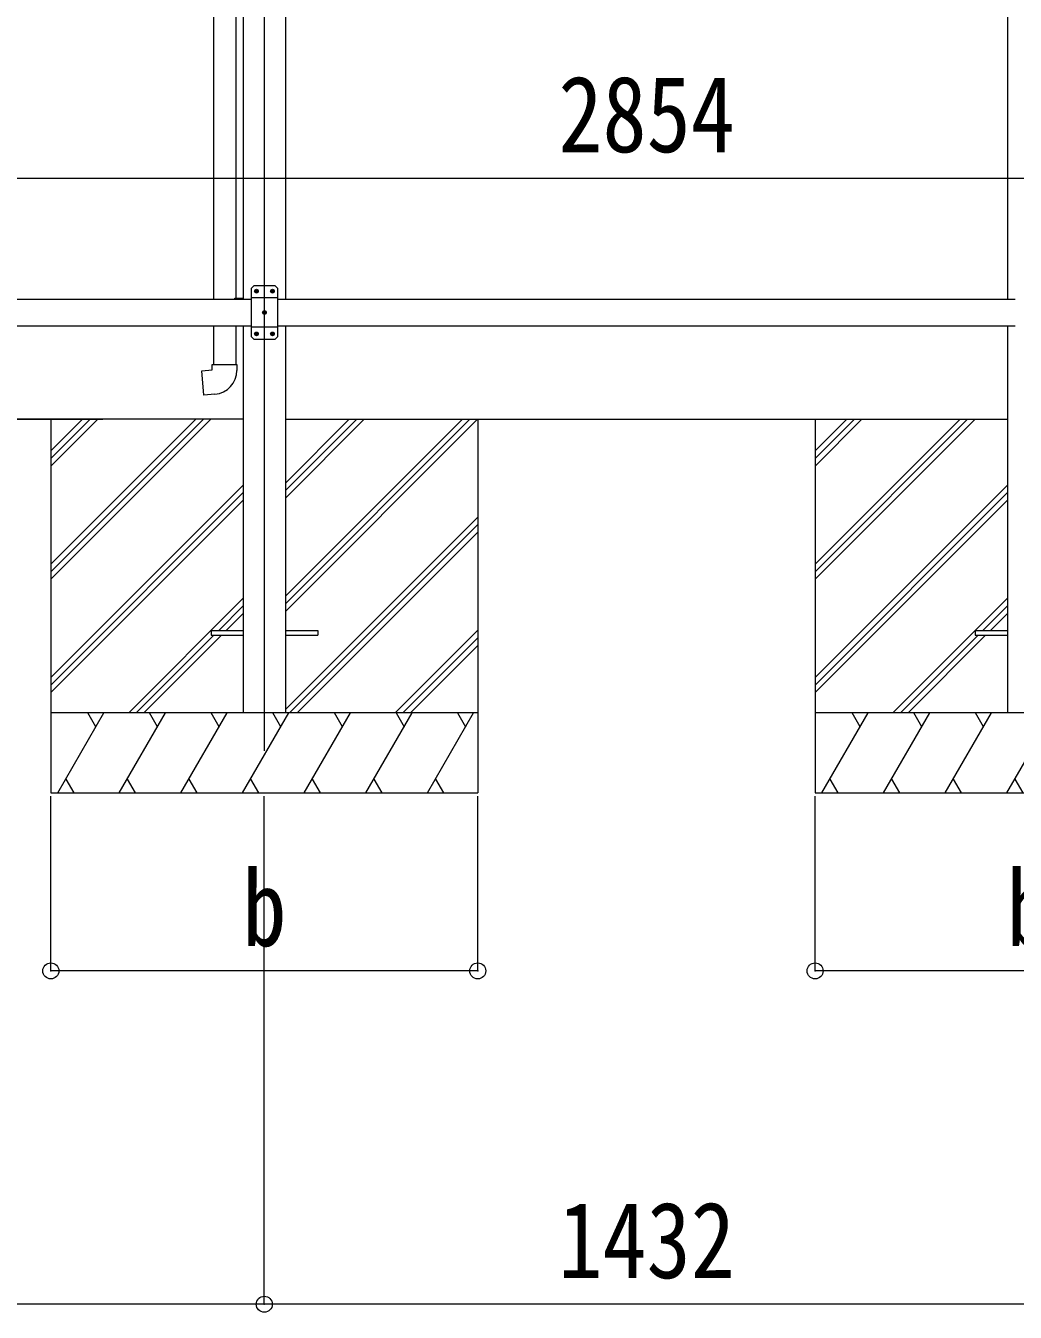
# Model space of a CAD drawing. Units: millimetres at full size, sheet at 1:30. Extents: x -8385 to 8479, y -5853 to 5787.
# Drawn here: x 3924 to 5779, y -3390 to -980 of the extents above; entities that cross this region are included whole.
import ezdxf
from ezdxf.enums import TextEntityAlignment as Align

# ---------------------------------------------------------------- set-up
doc = ezdxf.new("R2010")
doc.units = ezdxf.units.MM
doc.header["$LTSCALE"] = 30
doc.header["$PDMODE"] = 32
doc.header["$PDSIZE"] = 30
for name, color, linetype, lineweight in [('0-0_0', 7, 'Continuous', 9), ('0-1_本体', 4, 'Continuous', 9), ('0-2_部品', 7, 'Continuous', 9), ('0-4_TABLE1', 3, 'Continuous', 9), ('0-5_DIM1', 3, 'Continuous', 9), ('0-8_PARTS2', 2, 'Continuous', 9), ('0-A_寸法', 6, 'Continuous', 9)]:
    doc.layers.add(name, color=color, linetype=linetype, lineweight=lineweight)
doc.styles.add('ＭＳ ゴシック', font='')
doc.styles.get('ＭＳ ゴシック').set_extended_font_data('MS Gothic')

msp = doc.modelspace()

# ---------------------------------------------------------------- linework, layer by layer
at = {"layer": '0-0_0'}
for p, q in [((3158.01, -1717.54), (4069.09, -1717.54)), ((4152.8, -1717.54), (3241.73, -1717.54)), ((4331.91, -1717.53), (3778.83, -1717.53)), ((3971.51, -1717.53), (3971.51, -2417.53)), ((3971.51, -1989.03), (4243.01, -1717.53)), ((3971.51, -2003.17), (4257.16, -1717.53)), ((3971.51, -2017.32), (4271.3, -1717.53)), ((3971.51, -1776.9), (4030.88, -1717.53)), ((3971.51, -1791.04), (4045.02, -1717.53)), ((3971.51, -1805.19), (4059.17, -1717.53)), ((4410.91, -1717.53), (5763.91, -1717.53)), ((4410.91, -2077.4), (4770.77, -1717.53)), ((4410.91, -2049.11), (4742.49, -1717.53)), ((4410.91, -2063.25), (4756.63, -1717.53)), ((4410.91, -1865.27), (4558.64, -1717.53)), ((4410.91, -1851.12), (4544.5, -1717.53)), ((4410.91, -1836.98), (4530.36, -1717.53)), ((4771.51, -1717.53), (4771.51, -2417.53)), ((5403.51, -1717.53), (5403.51, -2417.53)), ((5403.51, -1989.03), (5675.01, -1717.53)), ((5403.51, -2003.17), (5689.16, -1717.53)), ((5403.51, -2017.32), (5703.3, -1717.53)), ((5403.51, -1776.9), (5462.88, -1717.53)), ((5403.51, -1791.04), (5477.02, -1717.53)), ((5403.51, -1805.19), (5491.17, -1717.53)), ((3971.51, -2201.16), (4331.91, -1840.77)), ((3971.51, -2215.31), (4331.91, -1854.91)), ((5403.51, -2201.16), (5763.91, -1840.77)), ((5403.51, -2215.31), (5763.91, -1854.91)), ((3971.51, -2229.45), (4331.91, -1869.05)), ((5403.51, -2229.45), (5763.91, -1869.05)), ((4410.91, -2261.24), (4771.51, -1900.64)), ((4418.76, -2267.53), (4771.51, -1914.78)), ((4432.9, -2267.53), (4771.51, -1928.93)), ((4117.28, -2267.53), (4331.91, -2052.9)), ((4285.92, -2113.03), (4331.91, -2067.04)), ((5549.28, -2267.53), (5763.91, -2052.9)), ((5717.92, -2113.03), (5763.91, -2067.04)), ((4300.06, -2113.03), (4331.91, -2081.19)), ((5732.06, -2113.03), (5763.91, -2081.19)), ((4616.75, -2267.53), (4771.51, -2112.77)), ((4131.42, -2267.53), (4276.92, -2122.03)), ((4145.56, -2267.53), (4291.06, -2122.03)), ((4630.89, -2267.53), (4771.51, -2126.92)), ((4645.04, -2267.53), (4771.51, -2141.06)), ((5563.42, -2267.53), (5708.92, -2122.03)), ((5577.56, -2267.53), (5723.06, -2122.03)), ((4771.51, -2267.53), (3971.51, -2267.53)), ((3984.22, -2417.53), (4070.82, -2267.53)), ((4055.82, -2293.51), (4040.81, -2267.53)), ((4099.69, -2417.53), (4186.29, -2267.53)), ((4171.29, -2293.51), (4156.28, -2267.53)), ((4215.16, -2417.53), (4301.76, -2267.53)), ((4286.76, -2293.51), (4271.76, -2267.53)), ((4330.63, -2417.53), (4417.23, -2267.53)), ((4402.23, -2293.51), (4387.23, -2267.53)), ((4446.1, -2417.53), (4532.7, -2267.53)), ((4517.7, -2293.51), (4502.7, -2267.53)), ((4561.57, -2417.53), (4648.17, -2267.53)), ((4618.17, -2267.53), (4633.17, -2293.51)), ((4677.04, -2417.53), (4763.64, -2267.53)), ((4733.64, -2267.53), (4748.64, -2293.51)), ((6203.51, -2267.53), (5403.51, -2267.53)), ((5416.22, -2417.53), (5502.82, -2267.53)), ((5487.82, -2293.51), (5472.81, -2267.53)), ((5531.69, -2417.53), (5618.29, -2267.53)), ((5603.29, -2293.51), (5588.28, -2267.53)), ((5647.16, -2417.53), (5733.76, -2267.53)), ((5718.76, -2293.51), (5703.76, -2267.53)), ((5762.63, -2417.53), (5849.23, -2267.53)), ((3999.21, -2391.55), (4014.21, -2417.53)), ((4114.68, -2391.55), (4129.68, -2417.53)), ((4230.15, -2391.55), (4245.15, -2417.53)), ((4345.62, -2391.55), (4360.62, -2417.53)), ((4461.09, -2391.55), (4476.09, -2417.53)), ((4576.56, -2391.55), (4591.56, -2417.53)), ((4692.03, -2391.55), (4707.03, -2417.53)), ((5431.21, -2391.55), (5446.21, -2417.53)), ((5546.68, -2391.55), (5561.68, -2417.53)), ((5662.15, -2391.55), (5677.15, -2417.53)), ((5777.62, -2391.55), (5792.62, -2417.53)), ((3971.51, -2417.53), (4771.51, -2417.53)), ((5403.51, -2417.53), (6203.51, -2417.53))]:
    msp.add_line(p, q, dxfattribs=at)
at = {"layer": '0-1_本体'}
for p, q in [((4332.01, 194.93), (4332.01, -1492.53)), ((4411.01, 194.93), (4411.01, -1492.53)), ((5763.91, 194.93), (5763.91, -1492.53)), ((4332.01, -1542.53), (4332.01, -2267.53)), ((4411.01, -1542.53), (4411.01, -2267.53)), ((5763.91, -1542.53), (5763.91, -2267.53))]:
    msp.add_line(p, q, dxfattribs=at)
at = {"layer": '0-2_部品'}
for p, q in [((4276.01, -866.77), (4276.01, -1492.53)), ((4318.01, -869.33), (4317.98, -1490.38)), ((4316.01, -1490.43), (4332.01, -1489.96)), ((4316.01, -1492.43), (4316.01, -1490.43)), ((4316.01, -1492.43), (4318.01, -1492.43)), ((4318.01, -1492.53), (4318.01, -1492.43)), ((4276.01, -1542.53), (4276.01, -1614.93)), ((4318.01, -1542.53), (4318.01, -1614.93)), ((4274.01, -1614.93), (4320.01, -1614.93)), ((4274.01, -1624.93), (4274.01, -1614.93)), ((4320.01, -1614.93), (4320.01, -1625.85))]:
    msp.add_line(p, q, dxfattribs=at)
at = {"layer": '0-2_部品', "color": 4}
for p, q in [((4271.61, -2113.03), (4271.61, -2122.03)), ((4271.61, -2113.03), (4332.01, -2113.03)), ((4411.01, -2113.03), (4471.61, -2113.03)), ((4471.61, -2113.03), (4471.61, -2122.03)), ((5703.51, -2113.03), (5703.51, -2122.03)), ((5703.51, -2113.03), (5763.91, -2113.03)), ((4271.61, -2122.03), (4332.01, -2122.03)), ((4411.01, -2122.03), (4471.61, -2122.03)), ((5703.51, -2122.03), (5763.91, -2122.03))]:
    msp.add_line(p, q, dxfattribs=at)
at = {"layer": '0-2_部品'}
msp.add_lwpolyline([(4278.93, -1670.68), (4258.1, -1672.5), (4254.09, -1626.68), (4274.01, -1624.93)], dxfattribs=at)
msp.add_arc((4275.01, -1625.85), 45, 275, 0, dxfattribs=at)
at = {"layer": '0-4_TABLE1'}
for p, q in [((3670.51, -1492.53), (4346.61, -1492.53)), ((4396.61, -1492.53), (5778.51, -1492.53)), ((3670.51, -1542.53), (4346.61, -1542.53)), ((4396.61, -1542.53), (5778.51, -1542.53))]:
    msp.add_line(p, q, dxfattribs=at)
at = {"layer": '0-5_DIM1'}
for p, q in [((4351.61, -1467.53), (4346.61, -1472.53)), ((4391.61, -1467.53), (4351.61, -1467.53)), ((4391.61, -1467.53), (4396.61, -1472.53)), ((4346.61, -1472.53), (4346.61, -1562.53)), ((4396.61, -1490.23), (4346.61, -1490.23)), ((4355.35, -1477.11), (4354.51, -1477.11)), ((4357.87, -1477.95), (4358.71, -1477.95)), ((4385.35, -1477.11), (4384.51, -1477.11)), ((4387.87, -1477.95), (4388.71, -1477.95)), ((4396.61, -1562.53), (4396.61, -1472.53)), ((4491.41, -1492.53), (4491.41, -1492.43)), ((4370.35, -1517.11), (4369.51, -1517.11)), ((4372.87, -1517.95), (4373.71, -1517.95)), ((4396.61, -1544.83), (4346.61, -1544.83)), ((4351.61, -1567.53), (4346.61, -1562.53)), ((4355.35, -1557.11), (4354.51, -1557.11)), ((4357.87, -1557.95), (4358.71, -1557.95)), ((4385.35, -1557.11), (4384.51, -1557.11)), ((4387.87, -1557.95), (4388.71, -1557.95)), ((4391.61, -1567.53), (4396.61, -1562.53)), ((4351.61, -1567.53), (4391.61, -1567.53))]:
    msp.add_line(p, q, dxfattribs=at)
for points in [[(4354.51, -1477.11), (4354.51, -1477.95), (4355.35, -1477.95)], [(4357.03, -1476.27), (4357.03, -1475.43), (4356.19, -1475.43), (4356.19, -1476.27)], [(4356.19, -1478.79), (4356.19, -1479.63), (4357.03, -1479.63), (4357.03, -1478.79)], [(4358.71, -1477.95), (4358.71, -1477.11), (4357.87, -1477.11)], [(4384.51, -1477.11), (4384.51, -1477.95), (4385.35, -1477.95)], [(4387.03, -1476.27), (4387.03, -1475.43), (4386.19, -1475.43), (4386.19, -1476.27)], [(4386.19, -1478.79), (4386.19, -1479.63), (4387.03, -1479.63), (4387.03, -1478.79)], [(4388.71, -1477.95), (4388.71, -1477.11), (4387.87, -1477.11)], [(4369.51, -1517.11), (4369.51, -1517.95), (4370.35, -1517.95)], [(4372.03, -1516.27), (4372.03, -1515.43), (4371.19, -1515.43), (4371.19, -1516.27)], [(4373.71, -1517.95), (4373.71, -1517.11), (4372.87, -1517.11)], [(4371.19, -1518.79), (4371.19, -1519.63), (4372.03, -1519.63), (4372.03, -1518.79)], [(4354.51, -1557.11), (4354.51, -1557.95), (4355.35, -1557.95)], [(4357.03, -1556.27), (4357.03, -1555.43), (4356.19, -1555.43), (4356.19, -1556.27)], [(4356.19, -1558.79), (4356.19, -1559.63), (4357.03, -1559.63), (4357.03, -1558.79)], [(4358.71, -1557.95), (4358.71, -1557.11), (4357.87, -1557.11)], [(4384.51, -1557.11), (4384.51, -1557.95), (4385.35, -1557.95)], [(4387.03, -1556.27), (4387.03, -1555.43), (4386.19, -1555.43), (4386.19, -1556.27)], [(4386.19, -1558.79), (4386.19, -1559.63), (4387.03, -1559.63), (4387.03, -1558.79)], [(4388.71, -1557.95), (4388.71, -1557.11), (4387.87, -1557.11)]]:
    msp.add_lwpolyline(points, dxfattribs=at)
for centre in [(4356.61, -1477.53), (4386.61, -1477.53), (4371.61, -1517.53), (4356.61, -1557.53), (4386.61, -1557.53)]:
    msp.add_circle(centre, 3.5, dxfattribs=at)
for centre, start, end in [((4355.35, -1476.27), 270, 0), ((4355.35, -1478.79), 0, 90), ((4357.87, -1476.27), 180, 270), ((4357.87, -1478.79), 90, 180), ((4385.35, -1476.27), 270, 0), ((4385.35, -1478.79), 0, 90), ((4387.87, -1476.27), 180, 270), ((4387.87, -1478.79), 90, 180), ((4370.35, -1516.27), 270, 0), ((4370.35, -1518.79), 0, 90), ((4372.87, -1516.27), 180, 270), ((4372.87, -1518.79), 90, 180), ((4355.35, -1556.27), 270, 0), ((4355.35, -1558.79), 0, 90), ((4357.87, -1556.27), 180, 270), ((4357.87, -1558.79), 90, 180), ((4385.35, -1556.27), 270, 0), ((4385.35, -1558.79), 0, 90), ((4387.87, -1556.27), 180, 270), ((4387.87, -1558.79), 90, 180)]:
    msp.add_arc(centre, 0.84, start, end, dxfattribs=at)
at = {"layer": '0-8_PARTS2'}
msp.add_line((4371.41, 624.63), (4371.41, -2338.82), dxfattribs=at)
at = {"layer": '0-A_寸法'}
for p, q in [((3660.41, -1266.06), (6514.41, -1266.06)), ((3971.41, -2750.85), (3971.41, -2423.39)), ((4371.41, -3375.39), (4371.41, -2423.39)), ((4771.41, -2750.85), (4771.41, -2423.39)), ((5403.51, -2750.85), (5403.51, -2423.39)), ((4771.41, -2750.85), (3971.41, -2750.85)), ((6203.51, -2750.85), (5403.51, -2750.85)), ((4371.41, -3375.39), (2599.41, -3375.39)), ((5803.41, -3375.39), (4371.41, -3375.39))]:
    msp.add_line(p, q, dxfattribs=at)
for p in [(3971.41, -2750.85), (4771.41, -2750.85), (5403.51, -2750.85), (4371.41, -3375.39)]:
    msp.add_point(p, dxfattribs=at)

# ---------------------------------------------------------------- texts
at = {"layer": '0-A_寸法', "color": 7, "style": 'ＭＳ ゴシック', "width": 0.85}
for s, p in [('2854', (4922.41, -1260.06)), ('b', (4330.26, -2746.85)), ('b', (5762.16, -2746.85)), ('1432', (4922.41, -3369.39))]:
    msp.add_text(s, height=143, dxfattribs=at).set_placement(p, align=Align.BOTTOM_LEFT)

doc.saveas('drawing.dxf')
